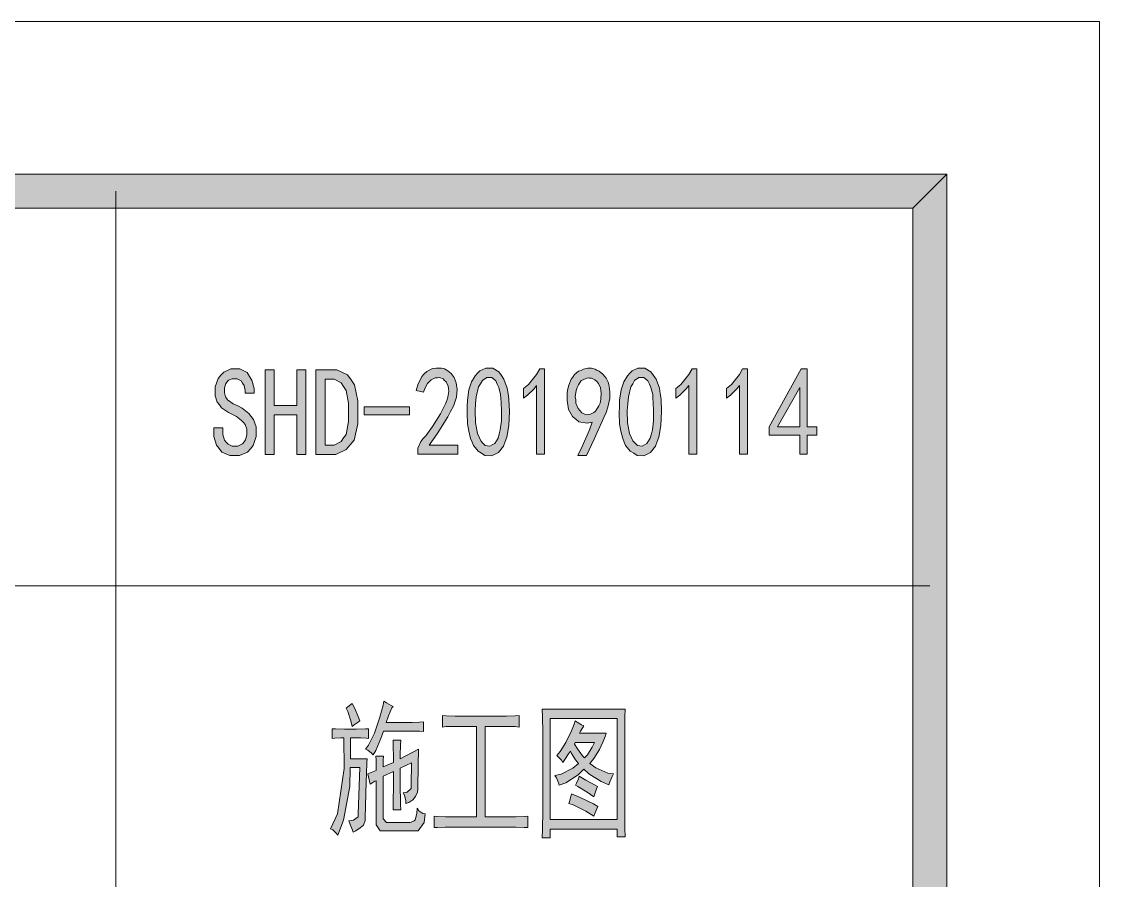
# Model space of a CAD drawing. Header units: millimetres. Extents: x 0 to 207, y 0 to 293.
# Drawn here: x 175.61 to 206.92, y 267.7 to 292.64 of the extents above; entities that cross this region are included whole.
import ezdxf

# ---------------------------------------------------------------- set-up
doc = ezdxf.new("R2010")
doc.units = ezdxf.units.MM

msp = doc.modelspace()

# ---------------------------------------------------------------- hatches: boundary and pattern name
h = msp.add_hatch(color=0)
h.dxf.hatch_style = 2
h.paths.add_polyline_path([(202.483861, 288.208861), (201.499611, 287.224611), (25.124833, 287.224611), (24.140583, 288.208861)])
h = msp.add_hatch(color=0)
h.dxf.hatch_style = 2
h.paths.add_polyline_path([(202.483861, 4.434417), (201.499611, 5.418667), (201.499611, 287.224611), (202.483861, 288.208861)])
h = msp.add_hatch(color=0)
h.dxf.hatch_style = 2
h.paths.add_polyline_path([(182.417861, 280.761722), (182.417861, 280.595917), (182.333194, 280.331333), (182.252056, 280.236083), (182.167389, 280.137306), (181.941611, 280.042056), (181.796972, 280.042056), (181.652333, 280.042056), (181.426556, 280.140833), (181.348944, 280.243139), (181.267806, 280.341917), (181.186667, 280.595917), (181.186667, 280.747611), (181.186667, 280.846389), (181.45125, 280.846389), (181.45125, 280.761722), (181.45125, 280.652361), (181.504167, 280.486556), (181.553556, 280.430111), (181.606472, 280.373667), (181.726417, 280.313694), (181.796972, 280.313694), (181.888694, 280.313694), (182.02275, 280.377194), (182.068611, 280.437167), (182.110944, 280.497139), (182.153278, 280.645306), (182.153278, 280.7335), (182.153278, 280.804056), (182.100361, 280.938111), (182.050972, 280.998083), (181.998056, 281.058056), (181.849889, 281.170944), (181.751111, 281.220333), (181.613528, 281.287361), (181.412444, 281.428472), (181.352472, 281.509611), (181.2925, 281.587222), (181.232528, 281.774194), (181.232528, 281.883556), (181.232528, 282.03525), (181.317194, 282.278667), (181.398333, 282.373917), (181.483, 282.465639), (181.680556, 282.560889), (181.796972, 282.560889), (181.945139, 282.560889), (182.160333, 282.448), (182.227361, 282.335111), (182.294389, 282.22575), (182.361417, 281.985861), (182.361417, 281.855333), (182.096833, 281.855333), (182.100361, 281.932944), (182.068611, 282.077583), (182.026278, 282.141083), (181.987472, 282.208111), (181.871056, 282.271611), (181.796972, 282.271611), (181.726417, 282.271611), (181.617056, 282.22575), (181.57825, 282.179889), (181.535917, 282.1305), (181.497111, 282.007028), (181.497111, 281.925889), (181.497111, 281.862389), (181.528861, 281.7495), (181.560611, 281.703639), (181.592361, 281.657778), (181.754639, 281.544889), (181.888694, 281.481389), (182.015694, 281.414361), (182.209722, 281.262667), (182.280278, 281.170944), (182.347306, 281.08275), (182.417861, 280.874611)])
h = msp.add_hatch(color=0)
h.dxf.hatch_style = 2
h.paths.add_polyline_path([(183.867778, 280.070278), (183.603194, 280.070278), (183.603194, 281.220333), (182.947028, 281.220333), (182.947028, 280.070278), (182.682444, 280.070278), (182.682444, 282.532667), (182.947028, 282.532667), (182.947028, 281.4955), (183.603194, 281.4955), (183.603194, 282.532667), (183.867778, 282.532667)])
h = msp.add_hatch(color=0)
h.paths.add_polyline_path([(185.377667, 281.294417), (185.377667, 280.962806), (185.264778, 280.490083), (185.151889, 280.3525), (185.039, 280.211389), (184.739139, 280.070278), (184.548639, 280.070278), (184.157056, 280.070278), (184.157056, 282.532667), (184.548639, 282.532667), (184.760306, 282.532667), (185.074278, 282.388028), (185.176583, 282.243389), (185.275361, 282.09875), (185.377667, 281.626028)])
h.paths.add_polyline_path([(185.098972, 281.294417), (185.098972, 281.559), (185.031944, 281.932944), (184.961389, 282.042306), (184.894361, 282.148139), (184.686222, 282.2575), (184.548639, 282.2575), (184.421639, 282.2575), (184.421639, 280.341917), (184.548639, 280.341917), (184.686222, 280.341917), (184.894361, 280.44775), (184.961389, 280.553583), (185.031944, 280.655889), (185.098972, 281.026306)])
h = msp.add_hatch(color=0)
h.dxf.hatch_style = 2
h.paths.add_polyline_path([(187.113333, 280.140833), (187.120389, 280.250194), (187.201528, 280.444222), (187.275611, 280.532417), (187.349694, 280.617083), (187.540194, 280.885194), (187.656611, 281.068639), (187.773028, 281.252083), (187.921194, 281.537833), (187.956472, 281.640139), (187.99175, 281.738917), (188.016444, 281.911778), (188.005861, 281.985861), (187.998806, 282.056417), (187.942361, 282.176361), (187.8965, 282.222222), (187.850639, 282.268083), (187.744806, 282.306889), (187.684833, 282.299833), (187.624861, 282.292778), (187.508444, 282.236333), (187.455528, 282.186944), (187.399083, 282.134028), (187.317944, 281.985861), (187.286194, 281.883556), (187.067472, 281.925889), (187.113333, 282.091694), (187.233278, 282.331583), (187.303833, 282.409194), (187.377917, 282.483278), (187.54725, 282.567944), (187.646028, 282.575), (187.702472, 282.582056), (187.804778, 282.578528), (187.850639, 282.567944), (187.8965, 282.557361), (187.99175, 282.504444), (188.041139, 282.465639), (188.090528, 282.426833), (188.171667, 282.306889), (188.203417, 282.229278), (188.235167, 282.148139), (188.256333, 281.957639), (188.249278, 281.848278), (188.238694, 281.735389), (188.1505, 281.470806), (188.069361, 281.315583), (187.99175, 281.160361), (187.677778, 280.673528), (187.448472, 280.341917), (188.2775, 280.341917), (188.2775, 280.084389), (187.113333, 280.084389)])
h = msp.add_hatch(color=0)
h.paths.add_polyline_path([(188.552667, 281.460222), (188.559722, 281.650722), (188.602056, 281.950583), (188.640861, 282.063472), (188.676139, 282.176361), (188.7855, 282.359806), (188.852528, 282.430361), (188.923083, 282.500917), (189.092417, 282.575), (189.194722, 282.575), (189.2935, 282.575), (189.469889, 282.469167), (189.543972, 282.366861), (189.618056, 282.261028), (189.716833, 281.999972), (189.741528, 281.841222), (189.762694, 281.682472), (189.776806, 281.319111), (189.76975, 281.1145), (189.759167, 280.909889), (189.702722, 280.57475), (189.653333, 280.444222), (189.603944, 280.313694), (189.459306, 280.133778), (189.360528, 280.084389), (189.26175, 280.035), (189.067722, 280.045583), (188.968944, 280.105556), (188.870167, 280.169056), (188.732583, 280.327806), (188.693778, 280.430111), (188.651444, 280.532417), (188.595, 280.744083), (188.577361, 280.853444), (188.559722, 280.966333), (188.549139, 281.269722)])
h.paths.add_polyline_path([(188.796083, 281.544889), (188.778444, 281.347333), (188.789028, 280.994556), (188.81725, 280.839333), (188.849, 280.684111), (188.94425, 280.465389), (189.00775, 280.401889), (189.074778, 280.334861), (189.208833, 280.310167), (189.279389, 280.3525), (189.349944, 280.391306), (189.448722, 280.550056), (189.480472, 280.666472), (189.512222, 280.786417), (189.543972, 281.043944), (189.543972, 281.185056), (189.543972, 281.326167), (189.536917, 281.580167), (189.526333, 281.696583), (189.519278, 281.813), (189.466361, 282.021139), (189.424028, 282.112861), (189.381694, 282.208111), (189.265278, 282.303361), (189.194722, 282.306889), (189.120639, 282.310417), (188.993639, 282.222222), (188.940722, 282.126972), (188.884278, 282.03525), (188.813722, 281.742444)])
h = msp.add_hatch(color=0)
h.dxf.hatch_style = 2
h.paths.add_polyline_path([(190.567028, 282.070528), (190.492944, 281.975278), (190.302444, 281.795361), (190.189556, 281.710694), (190.189556, 281.985861), (190.334194, 282.105806), (190.567028, 282.395083), (190.662278, 282.560889), (190.799861, 282.560889), (190.799861, 280.084389), (190.567028, 280.084389)])
h = msp.add_hatch(color=0)
h.paths.add_polyline_path([(191.766472, 280.042056), (191.893472, 280.306639), (192.101611, 280.789944), (192.179222, 281.005139), (192.038111, 280.976917), (191.798222, 281.022778), (191.702972, 281.100389), (191.607722, 281.174472), (191.491306, 281.379083), (191.473667, 281.509611), (191.4525, 281.640139), (191.456028, 281.872972), (191.477194, 281.975278), (191.501889, 282.081111), (191.572444, 282.253972), (191.621833, 282.321), (191.671222, 282.391556), (191.787639, 282.486806), (191.858194, 282.515028), (191.92875, 282.546778), (192.052222, 282.575), (192.105139, 282.575), (192.161583, 282.575), (192.270944, 282.546778), (192.330917, 282.515028), (192.387361, 282.486806), (192.489667, 282.402139), (192.539056, 282.342167), (192.584917, 282.285722), (192.648417, 282.169306), (192.662528, 282.105806), (192.680167, 282.045833), (192.697806, 281.887083), (192.697806, 281.788306), (192.697806, 281.693056), (192.641361, 281.446111), (192.584917, 281.294417), (192.524944, 281.142722), (192.242722, 280.514778), (192.020472, 280.042056)])
h.paths.add_polyline_path([(191.702972, 281.65425), (191.710028, 281.559), (191.773528, 281.403778), (191.829972, 281.343806), (191.882889, 281.283833), (192.002833, 281.227389), (192.066333, 281.234444), (192.129833, 281.2415), (192.228611, 281.287361), (192.267417, 281.322639), (192.302694, 281.357917), (192.376778, 281.481389), (192.412056, 281.566056), (192.433222, 281.675417), (192.443806, 281.858861), (192.433222, 281.932944), (192.422639, 282.010556), (192.362667, 282.134028), (192.313278, 282.186944), (192.263889, 282.236333), (192.158056, 282.285722), (192.101611, 282.285722), (192.066333, 282.292778), (191.974611, 282.271611), (191.921694, 282.243389), (191.86525, 282.215167), (191.780583, 282.09875), (191.748833, 282.014083), (191.717083, 281.925889), (191.692389, 281.745972)])
h = msp.add_hatch(color=0)
h.paths.add_polyline_path([(192.9765, 281.460222), (192.980028, 281.650722), (193.022361, 281.950583), (193.061167, 282.063472), (193.099972, 282.176361), (193.205806, 282.359806), (193.272833, 282.430361), (193.343389, 282.500917), (193.512722, 282.575), (193.615028, 282.575), (193.713806, 282.575), (193.890194, 282.469167), (193.964278, 282.366861), (194.038361, 282.261028), (194.137139, 281.999972), (194.161833, 281.841222), (194.183, 281.682472), (194.197111, 281.319111), (194.190056, 281.1145), (194.179472, 280.909889), (194.123028, 280.57475), (194.073639, 280.444222), (194.02425, 280.313694), (193.879611, 280.133778), (193.780833, 280.084389), (193.682056, 280.035), (193.488028, 280.045583), (193.38925, 280.105556), (193.290472, 280.169056), (193.152889, 280.327806), (193.114083, 280.430111), (193.07175, 280.532417), (193.015306, 280.744083), (192.997667, 280.853444), (192.980028, 280.966333), (192.969444, 281.269722)])
h.paths.add_polyline_path([(193.216389, 281.544889), (193.19875, 281.347333), (193.209333, 280.994556), (193.241083, 280.839333), (193.269306, 280.684111), (193.364556, 280.465389), (193.428056, 280.401889), (193.495083, 280.334861), (193.632667, 280.310167), (193.699694, 280.3525), (193.77025, 280.391306), (193.869028, 280.550056), (193.900778, 280.666472), (193.932528, 280.786417), (193.964278, 281.043944), (193.964278, 281.185056), (193.964278, 281.326167), (193.957222, 281.580167), (193.946639, 281.696583), (193.939583, 281.813), (193.886667, 282.021139), (193.844333, 282.112861), (193.802, 282.208111), (193.685583, 282.303361), (193.615028, 282.306889), (193.540944, 282.310417), (193.413944, 282.222222), (193.361028, 282.126972), (193.304583, 282.03525), (193.234028, 281.742444)])
h = msp.add_hatch(color=0)
h.dxf.hatch_style = 2
h.paths.add_polyline_path([(194.990861, 282.070528), (194.91325, 281.975278), (194.726278, 281.795361), (194.609861, 281.710694), (194.609861, 281.985861), (194.7545, 282.105806), (194.990861, 282.395083), (195.082583, 282.560889), (195.220167, 282.560889), (195.220167, 280.084389), (194.990861, 280.084389)])
h = msp.add_hatch(color=0)
h.dxf.hatch_style = 2
h.paths.add_polyline_path([(196.461944, 282.070528), (196.387861, 281.975278), (196.197361, 281.795361), (196.084472, 281.710694), (196.084472, 281.985861), (196.225583, 282.105806), (196.461944, 282.395083), (196.553667, 282.560889), (196.694778, 282.560889), (196.694778, 280.084389), (196.461944, 280.084389)])
h = msp.add_hatch(color=0)
h.paths.add_polyline_path([(198.211722, 280.631194), (197.32625, 280.631194), (197.32625, 280.874611), (198.257583, 282.560889), (198.430444, 282.560889), (198.430444, 280.874611), (198.709139, 280.874611), (198.709139, 280.631194), (198.430444, 280.631194), (198.430444, 280.084389), (198.211722, 280.084389)])
h.paths.add_polyline_path([(198.211722, 280.874611), (198.211722, 282.014083), (197.569667, 280.874611)])
h = msp.add_hatch(color=0)
h.dxf.hatch_style = 2
h.paths.add_polyline_path([(186.873444, 281.220333), (185.561111, 281.220333), (185.561111, 281.453167), (186.873444, 281.453167)])
h = msp.add_hatch(color=0)
h.dxf.hatch_style = 2
h.paths.add_polyline_path([(185.211861, 272.838333), (185.275361, 272.714861), (185.38825, 272.464389), (185.434111, 272.340917), (185.381194, 272.298583), (185.271833, 272.217444), (185.211861, 272.175111), (185.173056, 272.340917), (185.084861, 272.6055), (185.039, 272.704278), (185.084861, 272.739556), (185.173056, 272.806583)])
h = msp.add_hatch(color=0)
h.dxf.hatch_style = 2
h.paths.add_polyline_path([(186.397194, 272.757194), (186.361917, 272.714861), (186.263139, 272.482028), (186.199639, 272.291528), (186.852278, 272.291528), (186.954583, 272.291528), (187.169778, 272.298583), (187.282667, 272.309167), (187.282667, 272.026944), (187.169778, 272.034), (186.954583, 272.041056), (186.852278, 272.041056), (186.1185, 272.041056), (186.044417, 271.825861), (185.892722, 271.476611), (185.818639, 271.346083), (185.776306, 271.402528), (185.666944, 271.487194), (185.596389, 271.511889), (185.688111, 271.628306), (185.860972, 271.974028), (185.938583, 272.206861), (186.016194, 272.439694), (186.114972, 272.788944), (186.132611, 272.905361), (186.206694, 272.855972), (186.34075, 272.781889)])
h = msp.add_hatch(color=0)
h.dxf.hatch_style = 2
h.paths.add_polyline_path([(189.5475, 272.474972), (189.688611, 272.474972), (189.942611, 272.482028), (190.059028, 272.489083), (190.059028, 272.157472), (189.942611, 272.168056), (189.688611, 272.175111), (189.5475, 272.175111), (189.07125, 272.175111), (189.07125, 269.550444), (189.826194, 269.550444), (189.96025, 269.550444), (190.203667, 269.561028), (190.316556, 269.568083), (190.316556, 269.236472), (190.203667, 269.243528), (189.967306, 269.250583), (189.840306, 269.250583), (188.037611, 269.250583), (187.910611, 269.250583), (187.688361, 269.243528), (187.596639, 269.236472), (187.596639, 269.568083), (187.695417, 269.561028), (187.921194, 269.550444), (188.048194, 269.550444), (188.81725, 269.550444), (188.81725, 272.175111), (188.351583, 272.175111), (188.199889, 272.175111), (187.938833, 272.168056), (187.829472, 272.157472), (187.829472, 272.489083), (187.938833, 272.482028), (188.199889, 272.474972), (188.351583, 272.474972)])
h = msp.add_hatch(color=0)
h.paths.add_polyline_path([(193.138778, 272.672528), (193.13525, 272.464389), (193.128194, 272.009306), (193.128194, 271.758833), (193.128194, 269.984361), (193.128194, 269.726833), (193.13525, 269.218833), (193.138778, 268.968361), (192.905944, 268.968361), (192.905944, 269.187083), (190.965667, 269.187083), (190.965667, 268.936611), (190.732833, 268.936611), (190.739889, 269.194139), (190.746944, 269.726833), (190.746944, 269.998472), (190.746944, 271.758833), (190.746944, 271.998722), (190.739889, 272.457333), (190.732833, 272.672528)])
h.paths.add_polyline_path([(192.905944, 269.469306), (192.905944, 272.407944), (190.965667, 272.407944), (190.965667, 269.469306)])
h = msp.add_hatch(color=0)
h.dxf.hatch_style = 2
h.paths.add_polyline_path([(185.688111, 271.825861), (185.614028, 271.832917), (185.462333, 271.8435), (185.38825, 271.8435), (185.166, 271.8435), (185.166, 271.229667), (185.64225, 271.229667), (185.638722, 271.127361), (185.624611, 270.79575), (185.621083, 270.562917), (185.585806, 269.532806), (185.585806, 269.444611), (185.539944, 269.310556), (185.490556, 269.268222), (185.444694, 269.225889), (185.317694, 269.14475), (185.236556, 269.102417), (185.218917, 269.162389), (185.155417, 269.328194), (185.109556, 269.434028), (185.247139, 269.451667), (185.38825, 269.550444), (185.38825, 269.635111), (185.434111, 270.979194), (185.155417, 270.979194), (185.137778, 270.432389), (184.957861, 269.451667), (184.795583, 269.021278), (184.746194, 269.077722), (184.643889, 269.169444), (184.583917, 269.201194), (184.788528, 269.635111), (184.979028, 270.9545), (184.968444, 271.8435), (184.876722, 271.8435), (184.707389, 271.832917), (184.633306, 271.825861), (184.633306, 272.108083), (184.725028, 272.101028), (184.986083, 272.090444), (185.155417, 272.090444), (185.328278, 272.090444), (185.596389, 272.101028), (185.688111, 272.108083)])
h = msp.add_hatch(color=0)
h.paths.add_polyline_path([(191.942861, 272.19275), (191.907583, 272.139833), (191.844083, 272.034), (191.815861, 271.974028), (192.591972, 271.974028), (192.570806, 271.899944), (192.493194, 271.7165), (192.443806, 271.610667), (192.390889, 271.501306), (192.228611, 271.243778), (192.115722, 271.095611), (192.292111, 270.972139), (192.634306, 270.820444), (192.803639, 270.79575), (192.761306, 270.721667), (192.69075, 270.562917), (192.662528, 270.481778), (192.447333, 270.5735), (192.0875, 270.79575), (191.942861, 270.929806), (191.773528, 270.771056), (191.413694, 270.538222), (191.223194, 270.464139), (191.205556, 270.538222), (191.142056, 270.679333), (191.092667, 270.746361), (191.279639, 270.788694), (191.621833, 270.961556), (191.780583, 271.095611), (191.699444, 271.204972), (191.583028, 271.384889), (191.54775, 271.458972), (191.494833, 271.377833), (191.385472, 271.212028), (191.3255, 271.127361), (191.286694, 271.194389), (191.1985, 271.293167), (191.152639, 271.328444), (191.251417, 271.444861), (191.42075, 271.705917), (191.487778, 271.850556), (191.558333, 271.995194), (191.657111, 272.242139), (191.685333, 272.340917), (191.745306, 272.298583), (191.872306, 272.2245)])
h.paths.add_polyline_path([(191.664167, 271.660056), (191.752361, 271.518944), (191.900528, 271.317861), (191.964028, 271.261417), (192.041639, 271.346083), (192.179222, 271.568333), (192.24625, 271.709444), (191.685333, 271.709444)])
h = msp.add_hatch(color=0)
h.dxf.hatch_style = 2
h.paths.add_polyline_path([(185.910361, 270.894528), (185.910361, 270.98625), (185.903306, 271.194389), (185.899778, 271.310806), (186.1185, 271.310806), (186.114972, 271.204972), (186.107917, 271.046222), (186.107917, 270.996833), (186.411306, 271.127361), (186.411306, 271.286111), (186.40425, 271.610667), (186.397194, 271.776472), (186.619444, 271.776472), (186.612389, 271.628306), (186.608861, 271.353139), (186.608861, 271.229667), (187.141556, 271.511889), (187.138028, 271.384889), (187.130972, 271.169694), (187.130972, 271.077972), (187.120389, 270.347722), (187.106278, 270.266583), (187.053361, 270.136056), (187.014556, 270.090194), (186.972222, 270.044333), (186.852278, 269.966722), (186.771139, 269.931444), (186.771139, 270.016111), (186.728806, 270.174861), (186.69, 270.248944), (186.809944, 270.266583), (186.926361, 270.372417), (186.922833, 270.464139), (186.933417, 271.11325), (186.608861, 270.961556), (186.608861, 270.513528), (186.612389, 269.90675), (186.619444, 269.751528), (186.397194, 269.751528), (186.40425, 269.949083), (186.411306, 270.506472), (186.411306, 270.862778), (186.107917, 270.728722), (186.107917, 269.599833), (186.107917, 269.494), (186.206694, 269.384639), (186.305472, 269.384639), (186.841694, 269.384639), (186.891083, 269.384639), (186.97575, 269.409333), (187.0075, 269.434028), (187.03925, 269.458722), (187.085111, 269.642167), (187.095694, 269.800917), (187.148611, 269.726833), (187.265028, 269.642167), (187.328528, 269.635111), (187.300306, 269.384639), (187.130972, 269.137694), (186.989861, 269.137694), (186.143194, 269.137694), (186.026778, 269.137694), (185.910361, 269.317611), (185.910361, 269.501056), (185.910361, 270.598194), (185.868028, 270.580556), (185.783361, 270.531167), (185.7375, 270.495889), (185.666944, 270.79575)])
h = msp.add_hatch(color=0)
h.dxf.hatch_style = 2
h.paths.add_polyline_path([(191.80175, 270.728722), (191.999306, 270.612306), (192.267417, 270.464139), (192.337972, 270.432389), (192.30975, 270.365361), (192.256833, 270.213667), (192.232139, 270.132528), (192.034583, 270.266583), (191.766472, 270.432389), (191.699444, 270.464139), (191.727667, 270.524111), (191.780583, 270.654639)])
h = msp.add_hatch(color=0)
h.dxf.hatch_style = 2
h.paths.add_polyline_path([(191.583028, 270.213667), (191.837028, 270.107833), (192.221556, 269.924389), (192.348556, 269.850306), (192.320333, 269.783278), (192.263889, 269.642167), (192.232139, 269.568083), (191.995778, 269.709194), (191.628889, 269.892639), (191.501889, 269.931444), (191.523056, 269.998472), (191.565389, 270.139583)])

# ---------------------------------------------------------------- linework, layer by layer
at = {"color": 0, "lineweight": 0}
for points in [[(0, 0), (206.918278, 0), (206.918278, 292.643278), (0, 292.643278)], [(202.483861, 288.208861), (201.499611, 287.224611), (25.124833, 287.224611), (24.140583, 288.208861)], [(202.483861, 4.434417), (201.499611, 5.418667), (201.499611, 287.224611), (202.483861, 288.208861)], [(182.417861, 280.761722), (182.417861, 280.595917), (182.333194, 280.331333), (182.252056, 280.236083), (182.167389, 280.137306), (181.941611, 280.042056), (181.796972, 280.042056), (181.652333, 280.042056), (181.426556, 280.140833), (181.348944, 280.243139), (181.267806, 280.341917), (181.186667, 280.595917), (181.186667, 280.747611), (181.186667, 280.846389), (181.45125, 280.846389), (181.45125, 280.761722), (181.45125, 280.652361), (181.504167, 280.486556), (181.553556, 280.430111), (181.606472, 280.373667), (181.726417, 280.313694), (181.796972, 280.313694), (181.888694, 280.313694), (182.02275, 280.377194), (182.068611, 280.437167), (182.110944, 280.497139), (182.153278, 280.645306), (182.153278, 280.7335), (182.153278, 280.804056), (182.100361, 280.938111), (182.050972, 280.998083), (181.998056, 281.058056), (181.849889, 281.170944), (181.751111, 281.220333), (181.613528, 281.287361), (181.412444, 281.428472), (181.352472, 281.509611), (181.2925, 281.587222), (181.232528, 281.774194), (181.232528, 281.883556), (181.232528, 282.03525), (181.317194, 282.278667), (181.398333, 282.373917), (181.483, 282.465639), (181.680556, 282.560889), (181.796972, 282.560889), (181.945139, 282.560889), (182.160333, 282.448), (182.227361, 282.335111), (182.294389, 282.22575), (182.361417, 281.985861), (182.361417, 281.855333), (182.096833, 281.855333), (182.100361, 281.932944), (182.068611, 282.077583), (182.026278, 282.141083), (181.987472, 282.208111), (181.871056, 282.271611), (181.796972, 282.271611), (181.726417, 282.271611), (181.617056, 282.22575), (181.57825, 282.179889), (181.535917, 282.1305), (181.497111, 282.007028), (181.497111, 281.925889), (181.497111, 281.862389), (181.528861, 281.7495), (181.560611, 281.703639), (181.592361, 281.657778), (181.754639, 281.544889), (181.888694, 281.481389), (182.015694, 281.414361), (182.209722, 281.262667), (182.280278, 281.170944), (182.347306, 281.08275), (182.417861, 280.874611)], [(183.867778, 280.070278), (183.603194, 280.070278), (183.603194, 281.220333), (182.947028, 281.220333), (182.947028, 280.070278), (182.682444, 280.070278), (182.682444, 282.532667), (182.947028, 282.532667), (182.947028, 281.4955), (183.603194, 281.4955), (183.603194, 282.532667), (183.867778, 282.532667)], [(185.377667, 281.294417), (185.377667, 280.962806), (185.264778, 280.490083), (185.151889, 280.3525), (185.039, 280.211389), (184.739139, 280.070278), (184.548639, 280.070278), (184.157056, 280.070278), (184.157056, 282.532667), (184.548639, 282.532667), (184.760306, 282.532667), (185.074278, 282.388028), (185.176583, 282.243389), (185.275361, 282.09875), (185.377667, 281.626028)], [(187.113333, 280.140833), (187.120389, 280.250194), (187.201528, 280.444222), (187.275611, 280.532417), (187.349694, 280.617083), (187.540194, 280.885194), (187.656611, 281.068639), (187.773028, 281.252083), (187.921194, 281.537833), (187.956472, 281.640139), (187.99175, 281.738917), (188.016444, 281.911778), (188.005861, 281.985861), (187.998806, 282.056417), (187.942361, 282.176361), (187.8965, 282.222222), (187.850639, 282.268083), (187.744806, 282.306889), (187.684833, 282.299833), (187.624861, 282.292778), (187.508444, 282.236333), (187.455528, 282.186944), (187.399083, 282.134028), (187.317944, 281.985861), (187.286194, 281.883556), (187.067472, 281.925889), (187.113333, 282.091694), (187.233278, 282.331583), (187.303833, 282.409194), (187.377917, 282.483278), (187.54725, 282.567944), (187.646028, 282.575), (187.702472, 282.582056), (187.804778, 282.578528), (187.850639, 282.567944), (187.8965, 282.557361), (187.99175, 282.504444), (188.041139, 282.465639), (188.090528, 282.426833), (188.171667, 282.306889), (188.203417, 282.229278), (188.235167, 282.148139), (188.256333, 281.957639), (188.249278, 281.848278), (188.238694, 281.735389), (188.1505, 281.470806), (188.069361, 281.315583), (187.99175, 281.160361), (187.677778, 280.673528), (187.448472, 280.341917), (188.2775, 280.341917), (188.2775, 280.084389), (187.113333, 280.084389)], [(188.552667, 281.460222), (188.559722, 281.650722), (188.602056, 281.950583), (188.640861, 282.063472), (188.676139, 282.176361), (188.7855, 282.359806), (188.852528, 282.430361), (188.923083, 282.500917), (189.092417, 282.575), (189.194722, 282.575), (189.2935, 282.575), (189.469889, 282.469167), (189.543972, 282.366861), (189.618056, 282.261028), (189.716833, 281.999972), (189.741528, 281.841222), (189.762694, 281.682472), (189.776806, 281.319111), (189.76975, 281.1145), (189.759167, 280.909889), (189.702722, 280.57475), (189.653333, 280.444222), (189.603944, 280.313694), (189.459306, 280.133778), (189.360528, 280.084389), (189.26175, 280.035), (189.067722, 280.045583), (188.968944, 280.105556), (188.870167, 280.169056), (188.732583, 280.327806), (188.693778, 280.430111), (188.651444, 280.532417), (188.595, 280.744083), (188.577361, 280.853444), (188.559722, 280.966333), (188.549139, 281.269722)], [(190.567028, 282.070528), (190.492944, 281.975278), (190.302444, 281.795361), (190.189556, 281.710694), (190.189556, 281.985861), (190.334194, 282.105806), (190.567028, 282.395083), (190.662278, 282.560889), (190.799861, 282.560889), (190.799861, 280.084389), (190.567028, 280.084389)], [(191.766472, 280.042056), (191.893472, 280.306639), (192.101611, 280.789944), (192.179222, 281.005139), (192.038111, 280.976917), (191.798222, 281.022778), (191.702972, 281.100389), (191.607722, 281.174472), (191.491306, 281.379083), (191.473667, 281.509611), (191.4525, 281.640139), (191.456028, 281.872972), (191.477194, 281.975278), (191.501889, 282.081111), (191.572444, 282.253972), (191.621833, 282.321), (191.671222, 282.391556), (191.787639, 282.486806), (191.858194, 282.515028), (191.92875, 282.546778), (192.052222, 282.575), (192.105139, 282.575), (192.161583, 282.575), (192.270944, 282.546778), (192.330917, 282.515028), (192.387361, 282.486806), (192.489667, 282.402139), (192.539056, 282.342167), (192.584917, 282.285722), (192.648417, 282.169306), (192.662528, 282.105806), (192.680167, 282.045833), (192.697806, 281.887083), (192.697806, 281.788306), (192.697806, 281.693056), (192.641361, 281.446111), (192.584917, 281.294417), (192.524944, 281.142722), (192.242722, 280.514778), (192.020472, 280.042056)], [(192.9765, 281.460222), (192.980028, 281.650722), (193.022361, 281.950583), (193.061167, 282.063472), (193.099972, 282.176361), (193.205806, 282.359806), (193.272833, 282.430361), (193.343389, 282.500917), (193.512722, 282.575), (193.615028, 282.575), (193.713806, 282.575), (193.890194, 282.469167), (193.964278, 282.366861), (194.038361, 282.261028), (194.137139, 281.999972), (194.161833, 281.841222), (194.183, 281.682472), (194.197111, 281.319111), (194.190056, 281.1145), (194.179472, 280.909889), (194.123028, 280.57475), (194.073639, 280.444222), (194.02425, 280.313694), (193.879611, 280.133778), (193.780833, 280.084389), (193.682056, 280.035), (193.488028, 280.045583), (193.38925, 280.105556), (193.290472, 280.169056), (193.152889, 280.327806), (193.114083, 280.430111), (193.07175, 280.532417), (193.015306, 280.744083), (192.997667, 280.853444), (192.980028, 280.966333), (192.969444, 281.269722)], [(194.990861, 282.070528), (194.91325, 281.975278), (194.726278, 281.795361), (194.609861, 281.710694), (194.609861, 281.985861), (194.7545, 282.105806), (194.990861, 282.395083), (195.082583, 282.560889), (195.220167, 282.560889), (195.220167, 280.084389), (194.990861, 280.084389)], [(196.461944, 282.070528), (196.387861, 281.975278), (196.197361, 281.795361), (196.084472, 281.710694), (196.084472, 281.985861), (196.225583, 282.105806), (196.461944, 282.395083), (196.553667, 282.560889), (196.694778, 282.560889), (196.694778, 280.084389), (196.461944, 280.084389)], [(198.211722, 280.631194), (197.32625, 280.631194), (197.32625, 280.874611), (198.257583, 282.560889), (198.430444, 282.560889), (198.430444, 280.874611), (198.709139, 280.874611), (198.709139, 280.631194), (198.430444, 280.631194), (198.430444, 280.084389), (198.211722, 280.084389)], [(185.098972, 281.294417), (185.098972, 281.559), (185.031944, 281.932944), (184.961389, 282.042306), (184.894361, 282.148139), (184.686222, 282.2575), (184.548639, 282.2575), (184.421639, 282.2575), (184.421639, 280.341917), (184.548639, 280.341917), (184.686222, 280.341917), (184.894361, 280.44775), (184.961389, 280.553583), (185.031944, 280.655889), (185.098972, 281.026306)], [(188.796083, 281.544889), (188.778444, 281.347333), (188.789028, 280.994556), (188.81725, 280.839333), (188.849, 280.684111), (188.94425, 280.465389), (189.00775, 280.401889), (189.074778, 280.334861), (189.208833, 280.310167), (189.279389, 280.3525), (189.349944, 280.391306), (189.448722, 280.550056), (189.480472, 280.666472), (189.512222, 280.786417), (189.543972, 281.043944), (189.543972, 281.185056), (189.543972, 281.326167), (189.536917, 281.580167), (189.526333, 281.696583), (189.519278, 281.813), (189.466361, 282.021139), (189.424028, 282.112861), (189.381694, 282.208111), (189.265278, 282.303361), (189.194722, 282.306889), (189.120639, 282.310417), (188.993639, 282.222222), (188.940722, 282.126972), (188.884278, 282.03525), (188.813722, 281.742444)], [(191.702972, 281.65425), (191.710028, 281.559), (191.773528, 281.403778), (191.829972, 281.343806), (191.882889, 281.283833), (192.002833, 281.227389), (192.066333, 281.234444), (192.129833, 281.2415), (192.228611, 281.287361), (192.267417, 281.322639), (192.302694, 281.357917), (192.376778, 281.481389), (192.412056, 281.566056), (192.433222, 281.675417), (192.443806, 281.858861), (192.433222, 281.932944), (192.422639, 282.010556), (192.362667, 282.134028), (192.313278, 282.186944), (192.263889, 282.236333), (192.158056, 282.285722), (192.101611, 282.285722), (192.066333, 282.292778), (191.974611, 282.271611), (191.921694, 282.243389), (191.86525, 282.215167), (191.780583, 282.09875), (191.748833, 282.014083), (191.717083, 281.925889), (191.692389, 281.745972)], [(193.216389, 281.544889), (193.19875, 281.347333), (193.209333, 280.994556), (193.241083, 280.839333), (193.269306, 280.684111), (193.364556, 280.465389), (193.428056, 280.401889), (193.495083, 280.334861), (193.632667, 280.310167), (193.699694, 280.3525), (193.77025, 280.391306), (193.869028, 280.550056), (193.900778, 280.666472), (193.932528, 280.786417), (193.964278, 281.043944), (193.964278, 281.185056), (193.964278, 281.326167), (193.957222, 281.580167), (193.946639, 281.696583), (193.939583, 281.813), (193.886667, 282.021139), (193.844333, 282.112861), (193.802, 282.208111), (193.685583, 282.303361), (193.615028, 282.306889), (193.540944, 282.310417), (193.413944, 282.222222), (193.361028, 282.126972), (193.304583, 282.03525), (193.234028, 281.742444)], [(198.211722, 280.874611), (198.211722, 282.014083), (197.569667, 280.874611)], [(186.873444, 281.220333), (185.561111, 281.220333), (185.561111, 281.453167), (186.873444, 281.453167)], [(185.211861, 272.838333), (185.275361, 272.714861), (185.38825, 272.464389), (185.434111, 272.340917), (185.381194, 272.298583), (185.271833, 272.217444), (185.211861, 272.175111), (185.173056, 272.340917), (185.084861, 272.6055), (185.039, 272.704278), (185.084861, 272.739556), (185.173056, 272.806583)], [(186.397194, 272.757194), (186.361917, 272.714861), (186.263139, 272.482028), (186.199639, 272.291528), (186.852278, 272.291528), (186.954583, 272.291528), (187.169778, 272.298583), (187.282667, 272.309167), (187.282667, 272.026944), (187.169778, 272.034), (186.954583, 272.041056), (186.852278, 272.041056), (186.1185, 272.041056), (186.044417, 271.825861), (185.892722, 271.476611), (185.818639, 271.346083), (185.776306, 271.402528), (185.666944, 271.487194), (185.596389, 271.511889), (185.688111, 271.628306), (185.860972, 271.974028), (185.938583, 272.206861), (186.016194, 272.439694), (186.114972, 272.788944), (186.132611, 272.905361), (186.206694, 272.855972), (186.34075, 272.781889)], [(189.5475, 272.474972), (189.688611, 272.474972), (189.942611, 272.482028), (190.059028, 272.489083), (190.059028, 272.157472), (189.942611, 272.168056), (189.688611, 272.175111), (189.5475, 272.175111), (189.07125, 272.175111), (189.07125, 269.550444), (189.826194, 269.550444), (189.96025, 269.550444), (190.203667, 269.561028), (190.316556, 269.568083), (190.316556, 269.236472), (190.203667, 269.243528), (189.967306, 269.250583), (189.840306, 269.250583), (188.037611, 269.250583), (187.910611, 269.250583), (187.688361, 269.243528), (187.596639, 269.236472), (187.596639, 269.568083), (187.695417, 269.561028), (187.921194, 269.550444), (188.048194, 269.550444), (188.81725, 269.550444), (188.81725, 272.175111), (188.351583, 272.175111), (188.199889, 272.175111), (187.938833, 272.168056), (187.829472, 272.157472), (187.829472, 272.489083), (187.938833, 272.482028), (188.199889, 272.474972), (188.351583, 272.474972)], [(193.138778, 272.672528), (193.13525, 272.464389), (193.128194, 272.009306), (193.128194, 271.758833), (193.128194, 269.984361), (193.128194, 269.726833), (193.13525, 269.218833), (193.138778, 268.968361), (192.905944, 268.968361), (192.905944, 269.187083), (190.965667, 269.187083), (190.965667, 268.936611), (190.732833, 268.936611), (190.739889, 269.194139), (190.746944, 269.726833), (190.746944, 269.998472), (190.746944, 271.758833), (190.746944, 271.998722), (190.739889, 272.457333), (190.732833, 272.672528)], [(185.688111, 271.825861), (185.614028, 271.832917), (185.462333, 271.8435), (185.38825, 271.8435), (185.166, 271.8435), (185.166, 271.229667), (185.64225, 271.229667), (185.638722, 271.127361), (185.624611, 270.79575), (185.621083, 270.562917), (185.585806, 269.532806), (185.585806, 269.444611), (185.539944, 269.310556), (185.490556, 269.268222), (185.444694, 269.225889), (185.317694, 269.14475), (185.236556, 269.102417), (185.218917, 269.162389), (185.155417, 269.328194), (185.109556, 269.434028), (185.247139, 269.451667), (185.38825, 269.550444), (185.38825, 269.635111), (185.434111, 270.979194), (185.155417, 270.979194), (185.137778, 270.432389), (184.957861, 269.451667), (184.795583, 269.021278), (184.746194, 269.077722), (184.643889, 269.169444), (184.583917, 269.201194), (184.788528, 269.635111), (184.979028, 270.9545), (184.968444, 271.8435), (184.876722, 271.8435), (184.707389, 271.832917), (184.633306, 271.825861), (184.633306, 272.108083), (184.725028, 272.101028), (184.986083, 272.090444), (185.155417, 272.090444), (185.328278, 272.090444), (185.596389, 272.101028), (185.688111, 272.108083)], [(192.905944, 269.469306), (192.905944, 272.407944), (190.965667, 272.407944), (190.965667, 269.469306)], [(191.942861, 272.19275), (191.907583, 272.139833), (191.844083, 272.034), (191.815861, 271.974028), (192.591972, 271.974028), (192.570806, 271.899944), (192.493194, 271.7165), (192.443806, 271.610667), (192.390889, 271.501306), (192.228611, 271.243778), (192.115722, 271.095611), (192.292111, 270.972139), (192.634306, 270.820444), (192.803639, 270.79575), (192.761306, 270.721667), (192.69075, 270.562917), (192.662528, 270.481778), (192.447333, 270.5735), (192.0875, 270.79575), (191.942861, 270.929806), (191.773528, 270.771056), (191.413694, 270.538222), (191.223194, 270.464139), (191.205556, 270.538222), (191.142056, 270.679333), (191.092667, 270.746361), (191.279639, 270.788694), (191.621833, 270.961556), (191.780583, 271.095611), (191.699444, 271.204972), (191.583028, 271.384889), (191.54775, 271.458972), (191.494833, 271.377833), (191.385472, 271.212028), (191.3255, 271.127361), (191.286694, 271.194389), (191.1985, 271.293167), (191.152639, 271.328444), (191.251417, 271.444861), (191.42075, 271.705917), (191.487778, 271.850556), (191.558333, 271.995194), (191.657111, 272.242139), (191.685333, 272.340917), (191.745306, 272.298583), (191.872306, 272.2245)], [(185.910361, 270.894528), (185.910361, 270.98625), (185.903306, 271.194389), (185.899778, 271.310806), (186.1185, 271.310806), (186.114972, 271.204972), (186.107917, 271.046222), (186.107917, 270.996833), (186.411306, 271.127361), (186.411306, 271.286111), (186.40425, 271.610667), (186.397194, 271.776472), (186.619444, 271.776472), (186.612389, 271.628306), (186.608861, 271.353139), (186.608861, 271.229667), (187.141556, 271.511889), (187.138028, 271.384889), (187.130972, 271.169694), (187.130972, 271.077972), (187.120389, 270.347722), (187.106278, 270.266583), (187.053361, 270.136056), (187.014556, 270.090194), (186.972222, 270.044333), (186.852278, 269.966722), (186.771139, 269.931444), (186.771139, 270.016111), (186.728806, 270.174861), (186.69, 270.248944), (186.809944, 270.266583), (186.926361, 270.372417), (186.922833, 270.464139), (186.933417, 271.11325), (186.608861, 270.961556), (186.608861, 270.513528), (186.612389, 269.90675), (186.619444, 269.751528), (186.397194, 269.751528), (186.40425, 269.949083), (186.411306, 270.506472), (186.411306, 270.862778), (186.107917, 270.728722), (186.107917, 269.599833), (186.107917, 269.494), (186.206694, 269.384639), (186.305472, 269.384639), (186.841694, 269.384639), (186.891083, 269.384639), (186.97575, 269.409333), (187.0075, 269.434028), (187.03925, 269.458722), (187.085111, 269.642167), (187.095694, 269.800917), (187.148611, 269.726833), (187.265028, 269.642167), (187.328528, 269.635111), (187.300306, 269.384639), (187.130972, 269.137694), (186.989861, 269.137694), (186.143194, 269.137694), (186.026778, 269.137694), (185.910361, 269.317611), (185.910361, 269.501056), (185.910361, 270.598194), (185.868028, 270.580556), (185.783361, 270.531167), (185.7375, 270.495889), (185.666944, 270.79575)], [(191.664167, 271.660056), (191.752361, 271.518944), (191.900528, 271.317861), (191.964028, 271.261417), (192.041639, 271.346083), (192.179222, 271.568333), (192.24625, 271.709444), (191.685333, 271.709444)], [(191.80175, 270.728722), (191.999306, 270.612306), (192.267417, 270.464139), (192.337972, 270.432389), (192.30975, 270.365361), (192.256833, 270.213667), (192.232139, 270.132528), (192.034583, 270.266583), (191.766472, 270.432389), (191.699444, 270.464139), (191.727667, 270.524111), (191.780583, 270.654639)], [(191.583028, 270.213667), (191.837028, 270.107833), (192.221556, 269.924389), (192.348556, 269.850306), (192.320333, 269.783278), (192.263889, 269.642167), (192.232139, 269.568083), (191.995778, 269.709194), (191.628889, 269.892639), (191.501889, 269.931444), (191.523056, 269.998472), (191.565389, 270.139583)]]:
    msp.add_lwpolyline(points, close=True, dxfattribs=at)
for points in [[(178.343278, 253.844778), (178.343278, 287.714972)], [(154.696583, 276.260278), (201.9935, 276.260278)]]:
    msp.add_lwpolyline(points, dxfattribs=at)

doc.saveas('drawing.dxf')
